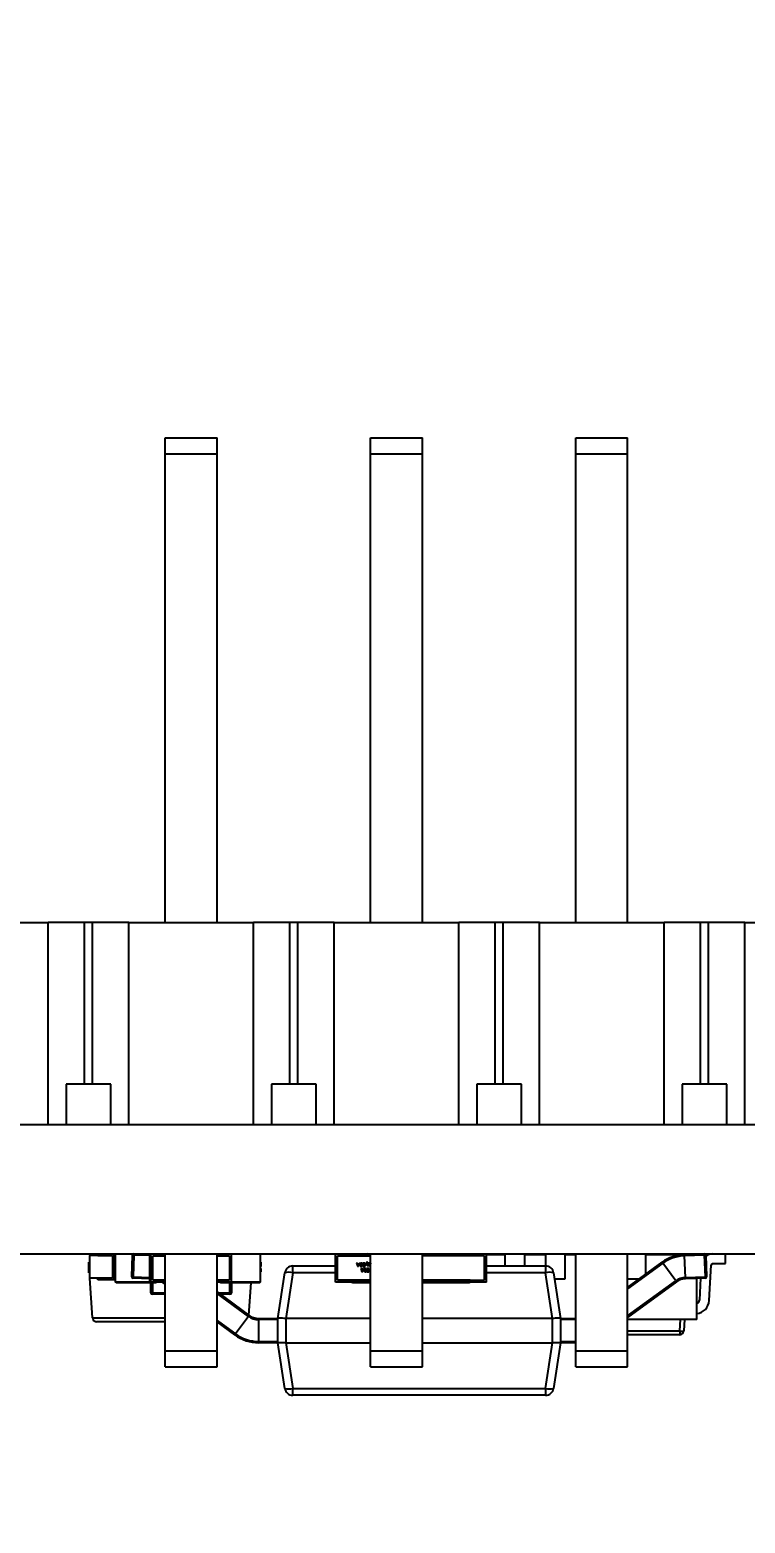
# Model space of a CAD drawing. Header units: millimetres. Extents: x 0 to 297, y 0 to 210.
# Drawn here: x 81.7 to 99.39, y 48.05 to 85.01 of the extents above; entities that cross this region are included whole.
import ezdxf

# ---------------------------------------------------------------- set-up
doc = ezdxf.new("R2010")
doc.units = ezdxf.units.MM
doc.layers.add('图框', color=7, linetype='Continuous')
doc.styles.add('SLDTEXTSTYLE0', font='TXT', dxfattribs={"width": 0.7})
doc.dimstyles.new('SLDDIMSTYLE0', dxfattribs={"dimtxt": 3.5, "dimasz": 4.08, "dimexe": 0, "dimexo": 0.0625, "dimgap": 0.875, "dimtad": 2, "dimlfac": 0.5, "dimrnd": 1e-09, "dimzin": 12, "dimdsep": 46, "dimtxsty": 'SLDTEXTSTYLE0', "dimsah": 1, "dimcen": 0.09, "dimadec": 0, "dimazin": 3, "dimtfac": 1, "dimtofl": 0, "dimtmove": 0, "dimatfit": 3, "dimfxl": 0, "dimfrac": 2, "dimtolj": 1, "dimtzin": 12, "dimarcsym": 0})

# ---------------------------------------------------------------- blocks, each defined once
blk = doc.blocks.new('_D_1')
at = {"layer": '图框'}
for p, q in [((32.492, 126.144), (32.492, 29.353)), ((123.815, 120.344), (123.815, 29.353)), ((32.492, 31.353), (123.815, 31.353))]:
    blk.add_line(p, q, dxfattribs=at)
for points in [[(32.492, 31.353), (36.572, 30.845), (36.572, 31.861)], [(123.815, 31.353), (119.735, 31.861), (119.735, 30.845)]]:
    blk.add_solid(points, dxfattribs=at)
at = {"layer": '图框', "insert": (78.348, 35.865), "char_height": 3.5, "attachment_point": 1, "style": 'SLDTEXTSTYLE0'}
blk.add_mtext('45.66', dxfattribs=at)

msp = doc.modelspace()

# ---------------------------------------------------------------- linework, layer by layer
at = {"color": 7, "linetype": 'Continuous', "lineweight": 25}
for p, q in [((85.046, 74.917), (86.326, 74.917)), ((85.046, 74.517), (85.046, 74.917)), ((86.326, 74.517), (86.326, 74.917)), ((90.126, 74.517), (90.126, 74.917)), ((90.126, 74.917), (91.406, 74.917)), ((91.406, 74.517), (91.406, 74.917)), ((95.206, 74.517), (95.206, 74.917)), ((95.206, 74.917), (96.486, 74.917)), ((96.486, 74.517), (96.486, 74.917)), ((85.046, 74.517), (86.326, 74.517)), ((85.046, 62.917), (85.046, 74.517)), ((86.326, 62.917), (86.326, 74.517)), ((90.126, 74.517), (91.406, 74.517)), ((90.126, 62.917), (90.126, 74.517)), ((91.406, 62.917), (91.406, 74.517)), ((95.206, 74.517), (96.486, 74.517)), ((95.206, 62.917), (95.206, 74.517)), ((96.486, 62.917), (96.486, 74.517)), ((79.066, 62.917), (82.146, 62.917)), ((82.146, 57.917), (82.146, 62.917)), ((83.046, 62.917), (82.146, 62.917)), ((83.046, 58.917), (83.046, 62.917)), ((83.246, 62.917), (83.046, 62.917)), ((83.246, 58.917), (83.246, 62.917)), ((84.146, 62.917), (83.246, 62.917)), ((84.146, 57.917), (84.146, 62.917)), ((84.146, 62.917), (87.226, 62.917)), ((87.226, 57.917), (87.226, 62.917)), ((88.126, 62.917), (87.226, 62.917)), ((88.126, 58.917), (88.126, 62.917)), ((88.326, 62.917), (88.126, 62.917)), ((88.326, 58.917), (88.326, 62.917)), ((89.226, 62.917), (88.326, 62.917)), ((89.226, 57.917), (89.226, 62.917)), ((89.226, 62.917), (92.306, 62.917)), ((92.306, 57.917), (92.306, 62.917)), ((93.206, 62.917), (92.306, 62.917)), ((93.206, 58.917), (93.206, 62.917)), ((93.406, 62.917), (93.206, 62.917)), ((93.406, 58.917), (93.406, 62.917)), ((94.306, 62.917), (93.406, 62.917)), ((94.306, 57.917), (94.306, 62.917)), ((94.306, 62.917), (97.386, 62.917)), ((97.386, 57.917), (97.386, 62.917)), ((98.286, 62.917), (97.386, 62.917)), ((98.286, 58.917), (98.286, 62.917)), ((98.486, 62.917), (98.286, 62.917)), ((98.486, 58.917), (98.486, 62.917)), ((99.386, 62.917), (98.486, 62.917)), ((99.386, 57.917), (99.386, 62.917)), ((99.386, 62.917), (102.466, 62.917)), ((82.596, 58.917), (82.596, 57.917)), ((83.046, 58.917), (82.596, 58.917)), ((83.246, 58.917), (83.046, 58.917)), ((83.696, 58.917), (83.246, 58.917)), ((83.696, 57.917), (83.696, 58.917)), ((87.676, 58.917), (87.676, 57.917)), ((88.126, 58.917), (87.676, 58.917)), ((88.326, 58.917), (88.126, 58.917)), ((88.776, 58.917), (88.326, 58.917)), ((88.776, 57.917), (88.776, 58.917)), ((92.756, 58.917), (92.756, 57.917)), ((93.206, 58.917), (92.756, 58.917)), ((93.406, 58.917), (93.206, 58.917)), ((93.856, 58.917), (93.406, 58.917)), ((93.856, 57.917), (93.856, 58.917)), ((97.836, 58.917), (97.836, 57.917)), ((98.286, 58.917), (97.836, 58.917)), ((98.486, 58.917), (98.286, 58.917)), ((98.936, 58.917), (98.486, 58.917)), ((98.936, 57.917), (98.936, 58.917)), ((48.856, 57.917), (122.824, 57.917)), ((48.856, 54.716), (122.824, 54.716)), ((83.378, 54.716), (83.378, 54.676)), ((83.778, 54.076), (83.778, 54.716)), ((83.811, 54.016), (83.811, 54.716)), ((84.268, 54.686), (84.269, 54.716)), ((84.269, 54.716), (84.662, 54.703)), ((84.662, 54.016), (84.662, 54.716)), ((84.687, 54.016), (84.687, 54.716)), ((85.046, 52.317), (85.046, 54.716)), ((86.326, 52.317), (86.326, 54.716)), ((86.687, 54.016), (86.687, 54.716)), ((87.405, 54.016), (87.405, 54.716)), ((89.259, 54.016), (89.259, 54.716)), ((89.759, 54.666), (89.759, 54.716)), ((90.126, 52.317), (90.126, 54.716)), ((91.406, 52.317), (91.406, 54.716)), ((91.491, 54.716), (91.491, 54.666)), ((92.028, 54.716), (92.028, 54.666)), ((92.178, 54.666), (92.178, 54.716)), ((92.491, 54.666), (92.491, 54.716)), ((92.991, 54.016), (92.991, 54.716)), ((92.998, 54.696), (92.998, 54.716)), ((93.458, 54.418), (93.458, 54.716)), ((93.938, 54.418), (93.938, 54.716)), ((94.458, 54.418), (94.458, 54.716)), ((94.938, 54.096), (94.938, 54.716)), ((95.206, 52.317), (95.206, 54.716)), ((96.486, 52.317), (96.486, 54.716)), ((96.938, 54.216), (96.938, 54.716)), ((97.1, 54.696), (97.1, 54.716)), ((97.398, 54.696), (97.398, 54.716)), ((97.638, 54.696), (97.638, 54.716)), ((97.893, 54.699), (98.388, 54.716)), ((98.218, 54.711), (98.218, 54.716)), ((98.389, 54.686), (98.388, 54.716)), ((98.389, 54.716), (98.389, 54.686)), ((98.908, 54.476), (98.908, 54.716)), ((83.158, 54.513), (83.178, 54.513)), ((83.158, 54.474), (83.178, 54.474)), ((83.158, 54.446), (83.178, 54.446)), ((83.158, 54.383), (83.178, 54.383)), ((83.178, 54.696), (83.178, 54.676)), ((83.178, 54.696), (83.378, 54.696)), ((83.378, 54.676), (83.178, 54.676)), ((83.178, 54.116), (83.178, 54.676)), ((83.378, 54.676), (83.738, 54.676)), ((83.738, 54.676), (83.738, 54.116)), ((83.81, 54.48), (83.811, 54.48)), ((84.219, 54.148), (84.238, 54.688)), ((84.238, 54.688), (84.268, 54.686)), ((84.268, 54.686), (84.249, 54.147)), ((84.737, 54.066), (84.737, 54.666)), ((84.737, 54.666), (85.046, 54.666)), ((86.326, 54.666), (86.637, 54.666)), ((86.637, 54.666), (86.637, 54.066)), ((87.407, 54.52), (87.405, 54.52)), ((87.407, 54.512), (87.405, 54.512)), ((87.407, 54.494), (87.405, 54.494)), ((87.407, 54.487), (87.405, 54.487)), ((87.407, 54.405), (87.405, 54.405)), ((87.407, 54.405), (87.405, 54.405)), ((87.407, 54.405), (87.405, 54.405)), ((87.407, 54.404), (87.405, 54.404)), ((87.407, 54.404), (87.405, 54.404)), ((87.407, 54.404), (87.405, 54.404)), ((87.407, 54.403), (87.405, 54.403)), ((87.407, 54.402), (87.405, 54.402)), ((87.407, 54.357), (87.405, 54.357)), ((87.407, 54.494), (87.407, 54.488)), ((87.407, 54.487), (87.407, 54.405)), ((87.407, 54.405), (87.407, 54.405)), ((87.407, 54.357), (87.407, 54.275)), ((88.2, 54.418), (89.259, 54.418)), ((88.2, 54.248), (88.2, 54.418)), ((89.309, 54.066), (89.309, 54.666)), ((89.309, 54.666), (90.126, 54.666)), ((89.309, 54.666), (89.759, 54.666)), ((89.791, 54.487), (89.78, 54.487)), ((89.78, 54.487), (89.81, 54.405)), ((89.799, 54.464), (89.791, 54.487)), ((89.833, 54.464), (89.799, 54.464)), ((89.803, 54.455), (89.815, 54.421)), ((89.83, 54.455), (89.803, 54.455)), ((89.81, 54.405), (89.821, 54.405)), ((89.816, 54.416), (89.816, 54.416)), ((89.817, 54.421), (89.83, 54.455)), ((89.821, 54.405), (89.853, 54.486)), ((89.841, 54.486), (89.833, 54.464)), ((89.853, 54.486), (89.841, 54.486)), ((89.892, 54.357), (89.881, 54.357)), ((89.881, 54.357), (89.911, 54.275)), ((89.9, 54.335), (89.892, 54.357)), ((89.9, 54.414), (89.913, 54.414)), ((89.9, 54.405), (89.923, 54.404)), ((89.934, 54.334), (89.9, 54.335)), ((89.924, 54.486), (89.901, 54.486)), ((89.913, 54.477), (89.901, 54.477)), ((89.913, 54.414), (89.913, 54.477)), ((89.922, 54.275), (89.954, 54.356)), ((89.923, 54.404), (89.924, 54.486)), ((89.942, 54.357), (89.934, 54.334)), ((89.983, 54.485), (89.939, 54.486)), ((89.939, 54.486), (89.939, 54.476)), ((89.939, 54.476), (89.972, 54.476)), ((89.94, 54.414), (89.94, 54.404)), ((89.972, 54.413), (89.94, 54.414)), ((89.94, 54.404), (89.982, 54.404)), ((89.954, 54.356), (89.942, 54.357)), ((89.943, 54.449), (89.943, 54.44)), ((89.972, 54.449), (89.943, 54.449)), ((89.943, 54.44), (89.972, 54.439)), ((89.972, 54.476), (89.972, 54.449)), ((89.972, 54.439), (89.972, 54.413)), ((89.982, 54.404), (89.983, 54.485)), ((90.02, 54.494), (89.993, 54.427)), ((89.993, 54.427), (90.004, 54.427)), ((90.025, 54.356), (90.002, 54.356)), ((90.014, 54.347), (90.002, 54.347)), ((90.004, 54.427), (90.02, 54.471)), ((90.014, 54.284), (90.014, 54.347)), ((90.021, 54.475), (90.022, 54.475)), ((90.022, 54.475), (90.023, 54.471)), ((90.023, 54.471), (90.038, 54.427)), ((90.024, 54.275), (90.025, 54.356)), ((90.027, 54.485), (90.031, 54.495)), ((90.049, 54.427), (90.027, 54.485)), ((90.038, 54.427), (90.049, 54.427)), ((90.084, 54.356), (90.04, 54.356)), ((90.04, 54.356), (90.04, 54.347)), ((90.04, 54.347), (90.073, 54.346)), ((90.048, 54.502), (90.048, 54.511)), ((90.057, 54.438), (90.057, 54.428)), ((90.073, 54.346), (90.073, 54.319)), ((90.083, 54.274), (90.084, 54.356)), ((90.094, 54.472), (90.094, 54.483)), ((90.1, 54.352), (90.1, 54.342)), ((90.108, 54.484), (90.108, 54.447)), ((90.118, 54.484), (90.108, 54.484)), ((90.118, 54.475), (90.118, 54.484)), ((90.118, 54.475), (90.118, 54.475)), ((90.118, 54.461), (90.118, 54.455)), ((90.118, 54.455), (90.126, 54.456)), ((90.118, 54.447), (90.126, 54.449)), ((90.121, 54.347), (90.126, 54.346)), ((90.126, 54.476), (90.122, 54.473)), ((90.126, 54.356), (90.123, 54.357)), ((92.941, 54.666), (91.406, 54.666)), ((91.491, 54.666), (91.406, 54.666)), ((92.198, 54.666), (92.198, 54.696)), ((92.491, 54.696), (92.198, 54.696)), ((92.941, 54.666), (92.491, 54.666)), ((92.941, 54.066), (92.941, 54.666)), ((93.458, 54.696), (92.991, 54.696)), ((92.991, 54.418), (94.457, 54.418)), ((94.458, 54.696), (93.938, 54.696)), ((94.457, 54.418), (94.457, 54.248)), ((95.206, 54.696), (94.938, 54.696)), ((96.486, 53.887), (97.339, 54.508)), ((97.846, 54.696), (96.938, 54.696)), ((97.356, 54.484), (97.339, 54.508)), ((97.674, 54.047), (97.356, 54.484)), ((97.894, 54.669), (97.893, 54.699)), ((98.389, 54.686), (97.894, 54.669)), ((97.913, 54.13), (97.894, 54.669)), ((98.389, 54.686), (98.419, 54.688)), ((98.408, 54.147), (98.389, 54.686)), ((98.419, 54.688), (98.438, 54.148)), ((98.502, 53.559), (98.548, 54.439)), ((98.588, 54.476), (98.908, 54.476)), ((83.158, 54.317), (83.178, 54.317)), ((83.158, 54.289), (83.178, 54.289)), ((83.158, 54.265), (83.178, 54.265)), ((83.158, 54.243), (83.178, 54.243)), ((83.378, 54.116), (83.178, 54.116)), ((83.247, 53.13), (83.178, 54.116)), ((83.378, 54.076), (83.378, 54.116)), ((83.738, 54.116), (83.378, 54.116)), ((83.778, 54.076), (83.378, 54.076)), ((83.812, 54.076), (83.778, 54.076)), ((83.81, 54.25), (83.811, 54.25)), ((84.662, 54.016), (83.811, 54.016)), ((83.831, 53.996), (83.821, 54.016)), ((84.791, 53.996), (83.831, 53.996)), ((84.219, 54.148), (84.249, 54.147)), ((84.248, 54.117), (84.249, 54.147)), ((84.662, 54.102), (84.248, 54.117)), ((84.687, 54.016), (84.662, 54.016)), ((84.686, 53.756), (84.686, 53.996)), ((85.046, 54.016), (84.687, 54.016)), ((85.046, 54.066), (84.737, 54.066)), ((84.791, 53.996), (84.801, 54.016)), ((84.792, 53.996), (84.791, 53.996)), ((84.802, 54.016), (84.792, 53.996)), ((84.818, 53.996), (84.792, 53.996)), ((84.818, 53.996), (84.828, 54.016)), ((85.046, 53.963), (84.973, 54.016)), ((86.637, 54.066), (86.326, 54.066)), ((86.687, 54.016), (86.326, 54.016)), ((86.404, 54.016), (86.414, 53.996)), ((86.418, 53.996), (86.408, 54.016)), ((86.41, 54.016), (86.42, 53.996)), ((86.418, 53.996), (86.414, 53.996)), ((86.425, 53.996), (86.415, 54.016)), ((86.42, 53.996), (86.418, 53.996)), ((86.425, 53.996), (86.42, 53.996)), ((87.385, 53.996), (86.425, 53.996)), ((86.686, 53.996), (86.686, 53.756)), ((87.405, 54.016), (86.687, 54.016)), ((87.114, 53.199), (87.17, 53.996)), ((87.385, 53.996), (87.395, 54.016)), ((87.407, 54.275), (87.405, 54.275)), ((87.407, 54.275), (87.405, 54.275)), ((87.407, 54.275), (87.405, 54.275)), ((87.407, 54.275), (87.405, 54.275)), ((87.407, 54.275), (87.405, 54.275)), ((87.407, 54.274), (87.405, 54.274)), ((87.407, 54.273), (87.405, 54.273)), ((87.407, 54.25), (87.405, 54.25)), ((87.407, 54.275), (87.407, 54.275)), ((87.828, 53.118), (88.002, 54.248)), ((88.2, 54.248), (88.026, 53.118)), ((89.659, 54.016), (89.259, 54.016)), ((90.126, 54.066), (89.309, 54.066)), ((89.659, 54.066), (89.309, 54.066)), ((90.126, 54.066), (89.659, 54.066)), ((89.659, 54.066), (89.659, 54.036)), ((89.659, 54.016), (89.659, 54.066)), ((89.679, 53.996), (89.659, 54.036)), ((89.659, 54.036), (90.126, 54.036)), ((89.659, 54.016), (89.669, 54.016)), ((90.126, 53.996), (89.679, 53.996)), ((89.904, 54.325), (89.916, 54.291)), ((89.931, 54.325), (89.904, 54.325)), ((89.911, 54.275), (89.922, 54.275)), ((89.917, 54.286), (89.917, 54.286)), ((89.918, 54.291), (89.931, 54.325)), ((90.001, 54.284), (90.014, 54.284)), ((90.001, 54.275), (90.024, 54.275)), ((90.041, 54.284), (90.041, 54.275)), ((90.073, 54.284), (90.041, 54.284)), ((90.041, 54.275), (90.083, 54.274)), ((90.044, 54.319), (90.044, 54.31)), ((90.073, 54.319), (90.044, 54.319)), ((90.044, 54.31), (90.073, 54.31)), ((90.073, 54.31), (90.073, 54.284)), ((90.099, 54.287), (90.099, 54.276)), ((90.126, 54.283), (90.119, 54.282)), ((90.119, 54.273), (90.126, 54.274)), ((91.406, 54.066), (92.941, 54.066)), ((92.591, 54.066), (91.406, 54.066)), ((91.406, 54.036), (92.591, 54.036)), ((91.406, 54.006), (91.411, 53.996)), ((92.571, 53.996), (91.411, 53.996)), ((92.571, 53.996), (92.591, 54.036)), ((92.581, 54.016), (92.591, 54.016)), ((92.591, 54.066), (92.591, 54.036)), ((92.591, 54.016), (92.591, 54.066)), ((92.591, 54.066), (92.941, 54.066)), ((92.991, 54.016), (92.591, 54.016)), ((94.63, 53.118), (94.457, 54.248)), ((94.654, 54.248), (94.828, 53.118)), ((94.678, 54.096), (94.938, 54.096)), ((96.486, 54.096), (96.774, 54.096)), ((97.692, 54.023), (96.486, 53.145)), ((97.674, 54.047), (97.692, 54.023)), ((97.913, 54.13), (98.408, 54.147)), ((97.913, 54.13), (97.914, 54.1)), ((98.409, 54.117), (97.914, 54.1)), ((98.198, 53.096), (98.198, 54.109)), ((98.198, 54.096), (98.218, 54.096)), ((98.218, 54.096), (98.218, 54.11)), ((98.29, 54.113), (98.262, 53.571)), ((98.408, 54.147), (98.438, 54.148)), ((98.408, 54.147), (98.409, 54.117)), ((84.686, 53.756), (84.726, 53.756)), ((84.726, 53.716), (84.726, 53.756)), ((85.046, 53.716), (84.726, 53.716)), ((86.326, 53.773), (87.121, 53.194)), ((86.646, 53.716), (86.404, 53.716)), ((86.686, 53.756), (86.646, 53.756)), ((86.646, 53.756), (86.646, 53.716)), ((85.046, 53.036), (83.347, 53.036)), ((86.767, 52.709), (86.326, 53.031)), ((87.103, 53.17), (86.785, 52.734)), ((87.103, 53.17), (87.121, 53.194)), ((87.356, 53.088), (87.356, 53.118)), ((87.356, 53.118), (87.828, 53.118)), ((87.356, 53.088), (87.356, 52.548)), ((87.828, 53.088), (87.356, 53.088)), ((87.828, 52.518), (87.828, 53.118)), ((90.126, 53.118), (88.028, 53.118)), ((88.028, 53.118), (88.028, 52.518)), ((94.628, 53.118), (91.406, 53.118)), ((94.628, 52.518), (94.628, 53.118)), ((94.828, 53.118), (95.206, 53.118)), ((94.828, 53.118), (94.828, 52.518)), ((98.198, 53.096), (96.486, 53.096)), ((96.574, 53.094), (96.574, 53.096)), ((96.692, 53.094), (96.692, 53.096)), ((96.739, 53.094), (96.739, 53.096)), ((96.825, 53.094), (96.825, 53.096)), ((96.925, 53.094), (96.925, 53.096)), ((96.94, 53.094), (96.925, 53.094)), ((96.94, 53.094), (96.94, 53.096)), ((96.989, 53.094), (96.94, 53.094)), ((96.989, 53.094), (96.989, 53.096)), ((96.99, 53.094), (96.989, 53.094)), ((96.99, 53.094), (96.99, 53.096)), ((96.994, 53.094), (96.994, 53.096)), ((97.011, 53.094), (97.011, 53.096)), ((97.056, 53.094), (97.056, 53.096)), ((97.085, 53.094), (97.085, 53.096)), ((97.096, 53.094), (97.096, 53.096)), ((97.096, 53.094), (97.096, 53.096)), ((97.105, 53.094), (97.105, 53.096)), ((97.108, 53.094), (97.105, 53.094)), ((97.11, 53.094), (97.11, 53.096)), ((97.173, 53.094), (97.11, 53.094)), ((97.173, 53.094), (97.173, 53.096)), ((97.175, 53.094), (97.173, 53.094)), ((97.175, 53.094), (97.175, 53.096)), ((97.179, 53.094), (97.175, 53.094)), ((97.179, 53.094), (97.179, 53.096)), ((97.198, 53.094), (97.179, 53.094)), ((97.198, 53.094), (97.198, 53.096)), ((97.233, 53.094), (97.198, 53.094)), ((97.233, 53.094), (97.233, 53.096)), ((97.279, 53.094), (97.279, 53.096)), ((97.298, 53.094), (97.298, 53.096)), ((97.304, 53.094), (97.301, 53.094)), ((97.304, 53.094), (97.304, 53.096)), ((97.351, 53.094), (97.304, 53.094)), ((97.351, 53.094), (97.351, 53.096)), ((97.368, 53.094), (97.351, 53.094)), ((97.368, 53.094), (97.368, 53.096)), ((97.414, 53.094), (97.368, 53.094)), ((97.414, 53.094), (97.414, 53.096)), ((97.432, 53.094), (97.432, 53.096)), ((97.45, 53.094), (97.45, 53.096)), ((97.457, 53.094), (97.457, 53.096)), ((97.504, 53.094), (97.457, 53.094)), ((97.504, 53.094), (97.504, 53.096)), ((97.521, 53.094), (97.504, 53.094)), ((97.521, 53.094), (97.521, 53.096)), ((97.567, 53.094), (97.521, 53.094)), ((97.567, 53.094), (97.567, 53.096)), ((97.893, 53.096), (97.873, 52.81)), ((86.767, 52.709), (86.785, 52.734)), ((87.356, 52.518), (87.356, 52.548)), ((87.356, 52.548), (87.828, 52.548)), ((87.828, 52.518), (87.356, 52.518)), ((87.828, 52.518), (87.828, 52.518)), ((88.002, 51.387), (87.828, 52.518)), ((88.026, 52.518), (88.2, 51.387)), ((88.028, 52.518), (90.126, 52.518)), ((91.406, 52.518), (94.628, 52.518)), ((94.457, 51.387), (94.63, 52.518)), ((94.828, 52.518), (94.654, 51.387)), ((95.206, 52.518), (94.828, 52.518)), ((97.773, 52.716), (96.486, 52.716)), ((97.773, 52.81), (97.773, 52.716)), ((85.046, 52.317), (86.326, 52.317)), ((85.046, 51.917), (85.046, 52.317)), ((86.326, 51.917), (86.326, 52.317)), ((90.126, 52.317), (91.406, 52.317)), ((90.126, 51.917), (90.126, 52.317)), ((91.406, 51.917), (91.406, 52.317)), ((95.206, 52.317), (96.486, 52.317)), ((95.206, 51.917), (95.206, 52.317)), ((96.486, 51.917), (96.486, 52.317)), ((85.046, 51.917), (86.326, 51.917)), ((90.126, 51.917), (91.406, 51.917)), ((95.206, 51.917), (96.486, 51.917)), ((88.2, 51.387), (94.457, 51.387)), ((88.2, 51.218), (88.2, 51.387)), ((94.457, 51.387), (94.457, 51.218)), ((94.457, 51.218), (88.2, 51.218)), ((88.773, 51.216), (88.773, 51.218)), ((88.835, 51.216), (88.835, 51.218)), ((88.839, 51.216), (88.839, 51.218)), ((89.083, 51.216), (88.839, 51.216)), ((89.083, 51.216), (89.083, 51.218)), ((89.087, 51.216), (89.087, 51.218)), ((89.226, 51.216), (89.226, 51.218)), ((89.47, 51.216), (89.226, 51.216)), ((89.47, 51.216), (89.47, 51.218)), ((89.496, 51.216), (89.477, 51.216)), ((89.496, 51.216), (89.496, 51.218)), ((89.552, 51.216), (89.552, 51.218)), ((89.585, 51.216), (89.585, 51.218))]:
    msp.add_line(p, q, dxfattribs=at)
at = {"color": 8, "linetype": 'Continuous', "lineweight": 25}
for p, q in [((83.81, 54.52), (83.811, 54.52)), ((83.81, 54.452), (83.811, 54.452)), ((83.81, 54.389), (83.811, 54.389)), ((84.662, 54.673), (84.268, 54.686)), ((97.356, 54.484), (96.486, 53.85)), ((83.81, 54.323), (83.811, 54.323)), ((83.81, 54.296), (83.811, 54.296)), ((83.81, 54.272), (83.811, 54.272)), ((84.249, 54.147), (84.662, 54.132)), ((84.726, 53.996), (84.726, 53.756)), ((85.024, 54.016), (85.046, 54)), ((86.646, 53.756), (86.646, 53.996)), ((89.259, 54.248), (88.2, 54.248)), ((94.457, 54.248), (92.991, 54.248)), ((96.486, 53.182), (97.674, 54.047)), ((84.726, 53.756), (85.046, 53.756)), ((87.103, 53.17), (86.326, 53.736)), ((86.349, 53.756), (86.646, 53.756)), ((83.247, 53.13), (85.046, 53.13)), ((86.326, 53.068), (86.785, 52.734)), ((95.206, 53.088), (94.828, 53.088)), ((97.773, 52.81), (97.793, 53.096)), ((94.828, 52.548), (95.206, 52.548)), ((96.486, 52.81), (97.773, 52.81))]:
    msp.add_line(p, q, dxfattribs=at)
at = {"color": 7, "linetype": 'Continuous', "lineweight": 25, "flags": 128}
msp.add_lwpolyline([(90.126, 54.708), (90.109, 54.711), (90.057, 54.716)], dxfattribs=at)
at = {"color": 7, "linetype": 'Continuous', "lineweight": 25}
for centre, radius, start, end in [((84.268, 54.686), 0.03, 90, 178), ((98.389, 54.686), 0.03, 2, 90), ((98.588, 54.436), 0.28, 90, 126.9151), ((88.2, 54.218), 0.2, 90, 171.2538), ((94.457, 54.218), 0.2, 8.7462, 90), ((97.928, 53.7), 1, 92, 126.0764), ((97.928, 53.7), 0.97, 92, 126.0764), ((98.588, 54.436), 0.04, 90, 177), ((84.249, 54.147), 0.03, 178, 180), ((84.249, 54.147), 0.03, 180, 268), ((88.101, 53.914), 0.348, 73.5119, 106.4881), ((94.555, 53.914), 0.348, 73.5119, 106.4881), ((97.928, 53.7), 0.43, 92, 126.0764), ((97.928, 53.7), 0.4, 92, 126.0764), ((98.408, 54.147), 0.03, 272, 0), ((98.408, 54.147), 0.03, 0, 2), ((84.726, 53.756), 0.04, 180, 270), ((86.646, 53.756), 0.04, 270, 0), ((98.162, 53.576), 0.1, 290.9249, 357), ((98.162, 53.576), 0.34, 276.0296, 357), ((87.356, 53.518), 0.43, 233.9236, 270), ((87.356, 53.518), 0.4, 233.9236, 270), ((87.356, 53.518), 1, 233.9236, 270), ((87.356, 53.518), 0.97, 233.9236, 270), ((97.823, 53.169), 0.363, 262.1019, 277.8981), ((97.773, 52.816), 0.1, 270, 356), ((88.101, 51.721), 0.348, 253.5119, 286.4881), ((88.2, 51.418), 0.2, 188.7462, 270), ((94.555, 51.721), 0.348, 253.5119, 286.4881), ((94.457, 51.418), 0.2, 270, 351.2538)]:
    msp.add_arc(centre, radius, start, end, dxfattribs=at)
for points, knots in [([(83.158, 54.474), (83.158, 54.48), (83.158, 54.492), (83.158, 54.505), (83.158, 54.512), (83.158, 54.513), (83.158, 54.513)], [0, 0, 0, 0, 0.277909, 0.553175, 0.772919, 1, 1, 1, 1]), ([(83.158, 54.446), (83.158, 54.453), (83.158, 54.466), (83.158, 54.471), (83.158, 54.474)], [0, 0, 0, 0, 0.560871, 1, 1, 1, 1]), ([(83.158, 54.383), (83.158, 54.396), (83.158, 54.419), (83.158, 54.438), (83.158, 54.446)], [0, 0, 0, 0, 0.557939, 1, 1, 1, 1]), ([(83.158, 54.317), (83.158, 54.328), (83.158, 54.348), (83.158, 54.372), (83.158, 54.383)], [0, 0, 0, 0, 0.5572018, 1, 1, 1, 1]), ([(87.407, 54.512), (87.407, 54.512), (87.407, 54.511), (87.407, 54.507), (87.407, 54.501), (87.407, 54.496), (87.407, 54.494)], [0, 0, 0, 0, 0.242258, 0.495139, 0.726622, 1, 1, 1, 1]), ([(89.815, 54.421), (89.815, 54.42), (89.815, 54.419), (89.816, 54.417), (89.816, 54.416)], [0, 0, 0, 0, 0.461299, 1, 1, 1, 1]), ([(89.816, 54.416), (89.816, 54.417), (89.817, 54.419), (89.817, 54.421), (89.817, 54.421)], [0, 0, 0, 0, 0.62739, 1, 1, 1, 1]), ([(89.87, 54.475), (89.866, 54.47), (89.858, 54.461), (89.857, 54.45), (89.857, 54.445)], [0, 0, 0, 0, 0.540507, 1, 1, 1, 1]), ([(89.857, 54.445), (89.857, 54.441), (89.858, 54.435), (89.861, 54.425), (89.866, 54.419), (89.869, 54.416)], [0, 0, 0, 0, 0.297635, 0.573106, 1, 1, 1, 1]), ([(89.877, 54.468), (89.875, 54.467), (89.872, 54.463), (89.869, 54.455), (89.868, 54.449), (89.868, 54.445)], [0, 0, 0, 0, 0.25995, 0.527871, 1, 1, 1, 1]), ([(89.868, 54.445), (89.868, 54.442), (89.868, 54.437), (89.871, 54.429), (89.875, 54.424), (89.877, 54.422)], [0, 0, 0, 0, 0.314975, 0.594694, 1, 1, 1, 1]), ([(89.869, 54.416), (89.874, 54.412), (89.883, 54.406), (89.895, 54.405), (89.9, 54.405)], [0, 0, 0, 0, 0.541032, 1, 1, 1, 1]), ([(89.901, 54.486), (89.894, 54.485), (89.883, 54.485), (89.874, 54.478), (89.87, 54.475)], [0, 0, 0, 0, 0.577296, 1, 1, 1, 1]), ([(89.901, 54.477), (89.896, 54.476), (89.887, 54.476), (89.88, 54.471), (89.877, 54.468)], [0, 0, 0, 0, 0.591294, 1, 1, 1, 1]), ([(89.877, 54.422), (89.881, 54.419), (89.888, 54.415), (89.896, 54.414), (89.9, 54.414)], [0, 0, 0, 0, 0.5295151, 1, 1, 1, 1]), ([(89.971, 54.345), (89.967, 54.34), (89.959, 54.331), (89.958, 54.32), (89.958, 54.315)], [0, 0, 0, 0, 0.540507, 1, 1, 1, 1]), ([(89.978, 54.339), (89.976, 54.337), (89.973, 54.333), (89.97, 54.325), (89.969, 54.319), (89.969, 54.315)], [0, 0, 0, 0, 0.25995, 0.527871, 1, 1, 1, 1]), ([(90.002, 54.356), (89.995, 54.356), (89.984, 54.355), (89.974, 54.348), (89.971, 54.345)], [0, 0, 0, 0, 0.577296, 1, 1, 1, 1]), ([(90.002, 54.347), (89.997, 54.347), (89.988, 54.346), (89.981, 54.341), (89.978, 54.339)], [0, 0, 0, 0, 0.591294, 1, 1, 1, 1]), ([(90.041, 54.512), (90.039, 54.512), (90.034, 54.511), (90.028, 54.507), (90.023, 54.501), (90.021, 54.496), (90.02, 54.494)], [0, 0, 0, 0, 0.242258, 0.495139, 0.726622, 1, 1, 1, 1]), ([(90.02, 54.471), (90.02, 54.472), (90.021, 54.473), (90.021, 54.475), (90.021, 54.475)], [0, 0, 0, 0, 0.638425, 1, 1, 1, 1]), ([(90.031, 54.495), (90.032, 54.497), (90.033, 54.499), (90.036, 54.502), (90.039, 54.503), (90.041, 54.503), (90.042, 54.504)], [0, 0, 0, 0, 0.321194, 0.592797, 0.792541, 1, 1, 1, 1]), ([(90.048, 54.511), (90.046, 54.512), (90.044, 54.512), (90.042, 54.512), (90.041, 54.512)], [0, 0, 0, 0, 0.522339, 1, 1, 1, 1]), ([(90.042, 54.504), (90.043, 54.503), (90.045, 54.503), (90.047, 54.503), (90.048, 54.502)], [0, 0, 0, 0, 0.5420556, 1, 1, 1, 1]), ([(90.061, 54.482), (90.06, 54.481), (90.058, 54.479), (90.055, 54.475), (90.055, 54.471), (90.055, 54.469)], [0, 0, 0, 0, 0.287771, 0.558422, 1, 1, 1, 1]), ([(90.055, 54.469), (90.055, 54.467), (90.055, 54.463), (90.057, 54.461), (90.058, 54.459)], [0, 0, 0, 0, 0.572606, 1, 1, 1, 1]), ([(90.072, 54.434), (90.069, 54.434), (90.064, 54.434), (90.059, 54.437), (90.057, 54.438)], [0, 0, 0, 0, 0.567156, 1, 1, 1, 1]), ([(90.057, 54.428), (90.06, 54.427), (90.064, 54.426), (90.069, 54.425), (90.071, 54.425)], [0, 0, 0, 0, 0.5496137, 1, 1, 1, 1]), ([(90.058, 54.459), (90.059, 54.459), (90.061, 54.457), (90.065, 54.454), (90.069, 54.453), (90.071, 54.452)], [0, 0, 0, 0, 0.211881, 0.474285, 1, 1, 1, 1]), ([(90.078, 54.486), (90.075, 54.486), (90.069, 54.486), (90.063, 54.483), (90.061, 54.482)], [0, 0, 0, 0, 0.5931, 1, 1, 1, 1]), ([(90.065, 54.47), (90.065, 54.471), (90.065, 54.473), (90.067, 54.475), (90.069, 54.477), (90.073, 54.478), (90.076, 54.478), (90.077, 54.478)], [0, 0, 0, 0, 0.16617, 0.317863, 0.479198, 0.70885, 1, 1, 1, 1]), ([(90.068, 54.464), (90.067, 54.465), (90.066, 54.466), (90.065, 54.468), (90.065, 54.469), (90.065, 54.47)], [0, 0, 0, 0, 0.288352, 0.560641, 1, 1, 1, 1]), ([(90.078, 54.459), (90.076, 54.46), (90.072, 54.461), (90.069, 54.464), (90.068, 54.464)], [0, 0, 0, 0, 0.667818, 1, 1, 1, 1]), ([(90.071, 54.452), (90.073, 54.451), (90.077, 54.45), (90.08, 54.447), (90.081, 54.447)], [0, 0, 0, 0, 0.676699, 1, 1, 1, 1]), ([(90.071, 54.425), (90.074, 54.425), (90.08, 54.426), (90.085, 54.429), (90.087, 54.43)], [0, 0, 0, 0, 0.581614, 1, 1, 1, 1]), ([(90.08, 54.436), (90.079, 54.435), (90.076, 54.434), (90.073, 54.434), (90.072, 54.434)], [0, 0, 0, 0, 0.523627, 1, 1, 1, 1]), ([(90.077, 54.478), (90.081, 54.477), (90.087, 54.477), (90.092, 54.473), (90.094, 54.472)], [0, 0, 0, 0, 0.549511, 1, 1, 1, 1]), ([(90.094, 54.483), (90.091, 54.484), (90.086, 54.486), (90.081, 54.486), (90.078, 54.486)], [0, 0, 0, 0, 0.535911, 1, 1, 1, 1]), ([(90.091, 54.451), (90.09, 54.452), (90.089, 54.454), (90.084, 54.456), (90.081, 54.458), (90.078, 54.459)], [0, 0, 0, 0, 0.204051, 0.464555, 1, 1, 1, 1]), ([(90.083, 54.441), (90.083, 54.441), (90.083, 54.439), (90.082, 54.437), (90.081, 54.436), (90.08, 54.436)], [0, 0, 0, 0, 0.279552, 0.548934, 1, 1, 1, 1]), ([(90.081, 54.447), (90.082, 54.446), (90.083, 54.444), (90.083, 54.442), (90.083, 54.441)], [0, 0, 0, 0, 0.533014, 1, 1, 1, 1]), ([(90.087, 54.43), (90.088, 54.431), (90.09, 54.432), (90.093, 54.437), (90.093, 54.44), (90.094, 54.442)], [0, 0, 0, 0, 0.292205, 0.564001, 1, 1, 1, 1]), ([(90.094, 54.442), (90.094, 54.444), (90.093, 54.447), (90.092, 54.45), (90.091, 54.451)], [0, 0, 0, 0, 0.5737749, 1, 1, 1, 1]), ([(90.123, 54.357), (90.118, 54.357), (90.11, 54.356), (90.103, 54.353), (90.1, 54.352)], [0, 0, 0, 0, 0.595834, 1, 1, 1, 1]), ([(90.1, 54.342), (90.103, 54.344), (90.11, 54.347), (90.118, 54.347), (90.121, 54.347)], [0, 0, 0, 0, 0.540106, 1, 1, 1, 1]), ([(90.108, 54.447), (90.108, 54.445), (90.108, 54.44), (90.11, 54.434), (90.114, 54.429), (90.12, 54.426), (90.124, 54.425), (90.126, 54.425)], [0, 0, 0, 0, 0.230796, 0.425121, 0.600738, 0.81493, 1, 1, 1, 1]), ([(90.126, 54.483), (90.126, 54.483), (90.122, 54.481), (90.12, 54.478), (90.118, 54.475)], [0, 0, 0, 0, 0.144151, 1, 1, 1, 1]), ([(90.122, 54.473), (90.121, 54.471), (90.118, 54.467), (90.118, 54.463), (90.118, 54.461)], [0, 0, 0, 0, 0.542182, 1, 1, 1, 1]), ([(90.126, 54.434), (90.126, 54.434), (90.125, 54.434), (90.122, 54.435), (90.12, 54.438), (90.118, 54.442), (90.118, 54.446), (90.118, 54.447)], [0, 0, 0, 0, 0.040503, 0.237383, 0.429531, 0.684615, 1, 1, 1, 1]), ([(83.158, 54.289), (83.158, 54.291), (83.158, 54.294), (83.158, 54.31), (83.158, 54.317)], [0, 0, 0, 0, 0.556227, 1, 1, 1, 1]), ([(83.158, 54.265), (83.158, 54.269), (83.158, 54.277), (83.158, 54.286), (83.158, 54.291)], [0, 0, 0, 0, 0.55532, 1, 1, 1, 1]), ([(83.158, 54.243), (83.158, 54.244), (83.158, 54.246), (83.158, 54.259), (83.158, 54.265)], [0, 0, 0, 0, 0.56138, 1, 1, 1, 1]), ([(89.916, 54.291), (89.916, 54.291), (89.916, 54.289), (89.917, 54.287), (89.917, 54.286)], [0, 0, 0, 0, 0.4612987, 1, 1, 1, 1]), ([(89.917, 54.286), (89.917, 54.287), (89.918, 54.289), (89.918, 54.291), (89.918, 54.291)], [0, 0, 0, 0, 0.62739, 1, 1, 1, 1]), ([(89.958, 54.315), (89.958, 54.312), (89.958, 54.305), (89.962, 54.295), (89.967, 54.289), (89.97, 54.286)], [0, 0, 0, 0, 0.297635, 0.573106, 1, 1, 1, 1]), ([(89.969, 54.315), (89.969, 54.312), (89.969, 54.307), (89.972, 54.299), (89.976, 54.295), (89.978, 54.292)], [0, 0, 0, 0, 0.314975, 0.594694, 1, 1, 1, 1]), ([(89.97, 54.286), (89.975, 54.282), (89.984, 54.276), (89.996, 54.275), (90.001, 54.275)], [0, 0, 0, 0, 0.541032, 1, 1, 1, 1]), ([(89.978, 54.292), (89.982, 54.289), (89.989, 54.285), (89.997, 54.284), (90.001, 54.284)], [0, 0, 0, 0, 0.529515, 1, 1, 1, 1]), ([(90.119, 54.282), (90.115, 54.282), (90.108, 54.283), (90.102, 54.286), (90.099, 54.287)], [0, 0, 0, 0, 0.564823, 1, 1, 1, 1]), ([(90.099, 54.276), (90.103, 54.275), (90.109, 54.273), (90.115, 54.273), (90.119, 54.273)], [0, 0, 0, 0, 0.516592, 1, 1, 1, 1]), ([(83.247, 53.13), (83.249, 53.121), (83.252, 53.101), (83.266, 53.076), (83.296, 53.045), (83.326, 53.04), (83.347, 53.036)], [0, 0, 0, 0, 0.148338, 0.319564, 0.514392, 1, 1, 1, 1]), ([(88.026, 53.118), (87.998, 53.12), (87.94, 53.123), (87.874, 53.124), (87.835, 53.122), (87.83, 53.119), (87.828, 53.118)], [0, 0, 0, 0, 0.270737, 0.562283, 0.789249, 1, 1, 1, 1]), ([(87.828, 53.118), (87.828, 53.118), (87.828, 53.118), (87.828, 53.118), (87.828, 53.118)], [0, 0, 0, 0, 0.559632, 1, 1, 1, 1]), ([(88.026, 53.118), (88.026, 53.118), (88.027, 53.118), (88.028, 53.118), (88.028, 53.118)], [0, 0, 0, 0, 0.560326, 1, 1, 1, 1]), ([(94.628, 53.118), (94.629, 53.118), (94.629, 53.118), (94.63, 53.118), (94.63, 53.118)], [0, 0, 0, 0, 0.5596319, 1, 1, 1, 1]), ([(94.828, 53.118), (94.824, 53.12), (94.817, 53.123), (94.763, 53.124), (94.697, 53.122), (94.652, 53.119), (94.63, 53.118)], [0, 0, 0, 0, 0.270737, 0.562283, 0.789249, 1, 1, 1, 1]), ([(94.828, 53.118), (94.828, 53.118), (94.828, 53.118), (94.828, 53.118), (94.828, 53.118)], [0, 0, 0, 0, 0.560326, 1, 1, 1, 1]), ([(97.085, 53.094), (97.08, 53.094), (97.071, 53.094), (97.061, 53.094), (97.056, 53.094)], [0, 0, 0, 0, 0.516592, 1, 1, 1, 1]), ([(97.105, 53.094), (97.104, 53.094), (97.101, 53.094), (97.097, 53.094), (97.096, 53.094), (97.096, 53.094)], [0, 0, 0, 0, 0.292205, 0.564001, 1, 1, 1, 1]), ([(88.026, 52.518), (87.998, 52.516), (87.94, 52.512), (87.874, 52.511), (87.835, 52.513), (87.83, 52.516), (87.828, 52.518)], [0, 0, 0, 0, 0.270737, 0.562283, 0.789249, 1, 1, 1, 1]), ([(88.028, 52.518), (88.028, 52.518), (88.027, 52.518), (88.026, 52.518), (88.026, 52.518)], [0, 0, 0, 0, 0.559632, 1, 1, 1, 1]), ([(94.63, 52.518), (94.63, 52.518), (94.629, 52.518), (94.628, 52.518), (94.628, 52.518)], [0, 0, 0, 0, 0.560326, 1, 1, 1, 1]), ([(94.828, 52.518), (94.824, 52.516), (94.817, 52.512), (94.763, 52.511), (94.697, 52.513), (94.652, 52.516), (94.63, 52.518)], [0, 0, 0, 0, 0.270737, 0.562283, 0.789249, 1, 1, 1, 1]), ([(94.828, 52.518), (94.828, 52.518), (94.828, 52.518), (94.828, 52.518), (94.828, 52.518)], [0, 0, 0, 0, 0.559632, 1, 1, 1, 1])]:
    msp.add_open_spline(points, degree=3, knots=knots, dxfattribs=at)

# ---------------------------------------------------------------- dimensions: what is measured, and where the dimension line sits
at = {"layer": '图框'}
dim = msp.add_linear_dim(base=(123.815, 31.353), p1=(32.492, 126.144), p2=(123.815, 120.344), dimstyle='SLDDIMSTYLE0', dxfattribs=at)
dim.commit()
dim.dimension.update_dxf_attribs({"geometry": '_D_1', "text_midpoint": (82.181, 31.353), "dimtype": 160})

doc.saveas('drawing.dxf')
